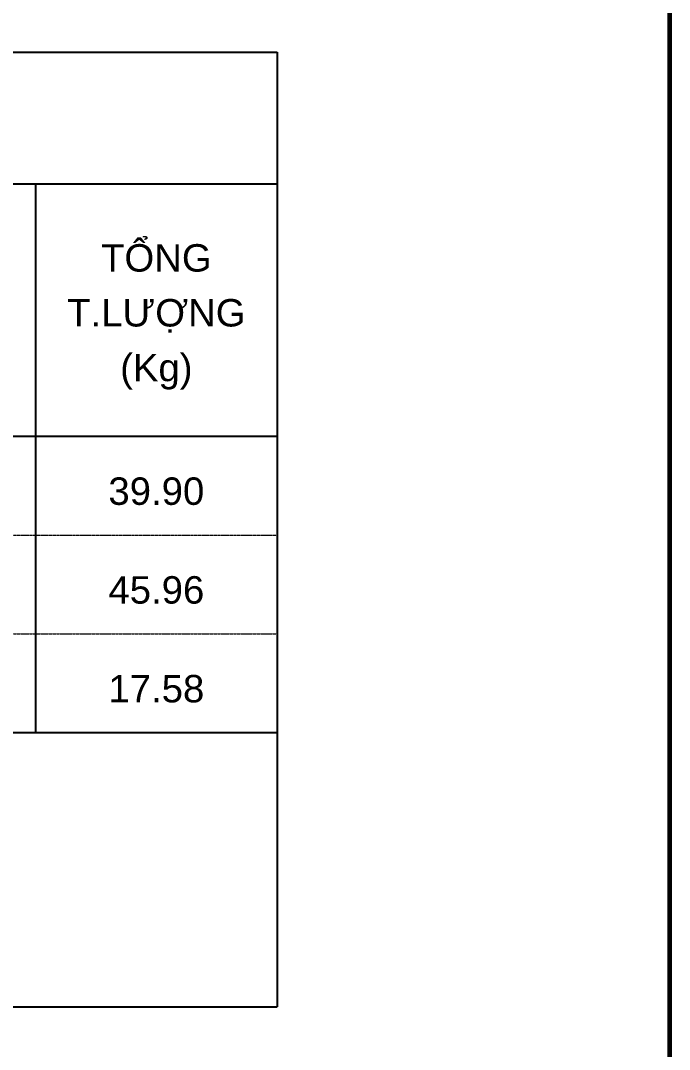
# Model space of a CAD drawing. Header units: millimetres. Extents: x 19378 to 572383, y -1120116 to -527168.
# Drawn here: x 224698 to 226356, y -554261 to -551633 of the extents above; entities that cross this region are included whole.
import ezdxf
from ezdxf.enums import TextEntityAlignment as Align

# ---------------------------------------------------------------- set-up
doc = ezdxf.new("R2010")
doc.units = ezdxf.units.MM
doc.header["$MEASUREMENT"] = 0
doc.linetypes.add('HIDDEN', pattern=[0.375, 0.25, -0.125])
doc.linetypes.add('HIDDENX2', pattern=[0.75, 0.5, -0.25])
doc.layers.add('Khungten_LCDI', color=7, linetype='Continuous')
for name, color, linetype, lineweight in [('LC MANH DUT', 35, 'HIDDEN', 5), ('LC Net thay', 7, 'Continuous', 25), ('LC Text1', 3, 'Continuous', 20), ('NetMo', 9, 'HIDDENX2', 0), ('Text', 7, 'Continuous', 20)]:
    doc.layers.add(name, color=color, linetype=linetype, lineweight=lineweight)
doc.styles.add('Hoa', font='micross.ttf')
doc.styles.add('Khungten', font='VHAVAN.TTF', dxfattribs={"width": 0.9, "height": 5000})
doc.styles.add('Thuong', font='micross.ttf')
doc.styles.add('Title', font='VHBLACK.TTF', dxfattribs={"width": 0.8})

# ---------------------------------------------------------------- blocks, each defined once
blk = doc.blocks.new('Nha o can bo nhan vien Trung doan')
at = {"layer": 'Khungten_LCDI', "color": 5, "lineweight": 60}
blk.add_line((36600, 14650), (36600, -14650), dxfattribs=at)
at = {"color": 7, "style": 'Khungten', "width": 0.8}
for tag, p in [('REVISION', (39498.8, -10746.3)), ('NGAYHT', (39575.6, -11636.3))]:
    blk.add_attdef(tag, text='', height=200, dxfattribs=at).set_placement(p, align=Align.CENTER)
at = {"layer": 'LC Text1', "style": 'Title', "width": 1.485915}
for tag, p, p2 in [('TENBANVE1', (36912.7, -8885.8), (40339.1, -8885.8)), ('TENBANVE2', (36912.7, -9562.5), (40339.1, -9562.5))]:
    blk.add_attdef(tag, text='', height=250, dxfattribs=at).set_placement(p, p2, align=Align.FIT)
at = {"layer": 'LC Text1', "style": 'Title', "width": 0.7}
blk.add_attdef('SOBANVE', text='', height=250, dxfattribs=at).set_placement((39562, -13896.2), align=Align.CENTER)

msp = doc.modelspace()

# ---------------------------------------------------------------- linework, layer by layer
at = {"layer": 'LC MANH DUT'}
for p, q in [((220404.2, -552946.8), (225353, -552946.8)), ((220404.2, -553199.2), (225353, -553199.2))]:
    msp.add_line(p, q, dxfattribs=at)
at = {"layer": 'LC Net thay'}
for p, q in [((219983.7, -551713.1), (225353, -551713.1)), ((225353, -551713.1), (225353, -554152.5)), ((219983.7, -552049.6), (225353, -552049.6)), ((224736.2, -552049.6), (224736.2, -553451.5)), ((219983.7, -552694.5), (225353, -552694.5)), ((219983.7, -553451.5), (225353, -553451.5)), ((219983.7, -554152.5), (225353, -554152.5))]:
    msp.add_line(p, q, dxfattribs=at)
at = {"layer": 'NetMo'}
msp.add_line((220404.2, -553451.5), (225353, -553451.5), dxfattribs=at)
at = {"layer": 'Text'}
msp.add_line((219983.7, -553451.5), (225353, -553451.5), dxfattribs=at)

# ---------------------------------------------------------------- block references
at = {"layer": 'LC Net thay', "xscale": 0.3999999999995706, "yscale": 0.3999999999995706, "zscale": 0.3999999999995706}
msp.add_blockref('Nha o can bo nhan vien Trung doan', (211715.6, -554287.2), dxfattribs=at)

# ---------------------------------------------------------------- texts
at = {"layer": 'LC Text1'}
for s, style, p in [('TỔNG', 'Hoa', (225044.6, -552273.9)), ('T.LƯỢNG', 'Hoa', (225044.6, -552414.1)), ('(Kg)', 'Thuong', (225044.6, -552554.3))]:
    msp.add_text(s, height=70.1, dxfattribs=dict(at, style=style)).set_placement(p, align=Align.CENTER)
at = {"layer": 'LC Text1', "style": 'Hoa'}
msp.add_text('39.90', height=70.1, dxfattribs=at).set_placement((225044.6, -552890.8), align=Align.BOTTOM_CENTER)
at = {"layer": 'LC Text1', "color": 7, "style": 'Hoa'}
for s, p in [('45.96', (225044.6, -553143.1)), ('17.58', (225044.6, -553395.4))]:
    msp.add_text(s, height=70.1, dxfattribs=at).set_placement(p, align=Align.BOTTOM_CENTER)

doc.saveas('drawing.dxf')
